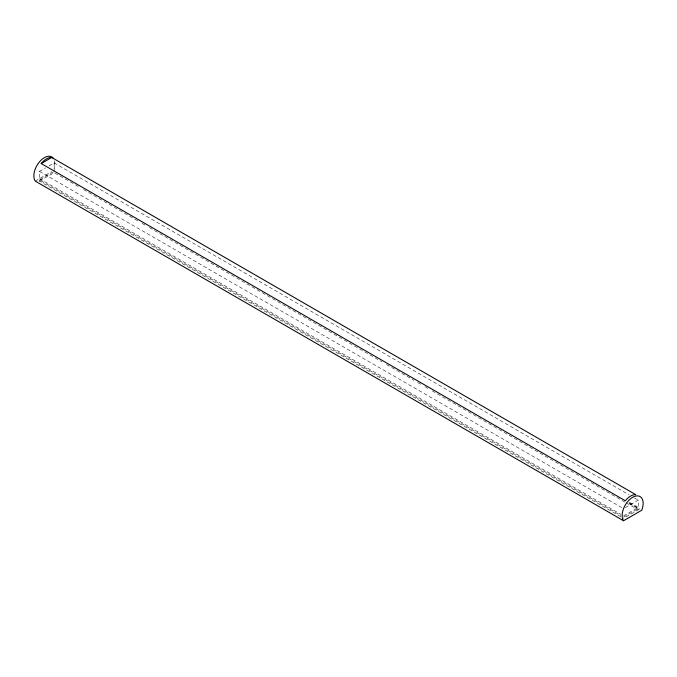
<?xml version="1.0" encoding="UTF-8"?>
<svg xmlns="http://www.w3.org/2000/svg" width="677" height="677" viewBox="0 0 677 677"><rect width="100%" height="100%" fill="white"/><g stroke="black" fill="none" stroke-linecap="round" stroke-linejoin="round"><path stroke-width="0.51" stroke-dasharray="3.38 2.54" d="M620.801 516.737L39.461 181.106L39.461 171.399L45.511 167.904M48.972 165.907L54.168 162.912L629.102 494.845M35.255 181.106L51.63 171.653M53.305 171.899L39.461 179.896L620.801 515.527M39.461 181.106L54.168 172.61L79.801 187.411M625.277 507.623L638.25 500.125L638.25 509.832L623.551 518.328M623.551 515.899L638.25 507.411L629.102 502.122M623.551 517.11L638.25 508.622L629.102 503.333M634.594 498.018L638.25 500.125M628.933 502.85L639.909 509.189M83.466 189.526L138.396 221.244M142.052 223.359L145.716 225.466M149.38 227.582L381.913 361.84M386.491 364.48L413.96 380.339M417.616 382.454L421.28 384.561M424.944 386.677L428.609 388.793M432.264 390.908L625.438 502.436M626.352 502.96L638.25 509.832M39.461 171.399L621.714 507.564M39.461 178.677L620.801 514.317M54.168 162.912L54.168 171.645M54.498 160.787A14.86 8.581 -60 0 1 54.058 168.827"/><path stroke-width="1.02" d="M41.204 163.529L51.706 157.462L635.796 494.684A14.86 8.581 -60 0 0 625.294 500.752L41.204 163.529A14.86 8.581 -60 0 1 51.706 157.462M623.551 520.748L641.745 510.246A14.86 8.581 -60 0 0 632.648 497.299A14.86 8.581 -60 0 0 623.551 520.748L35.255 181.106A14.86 8.581 -60 0 1 39.105 162.311A14.86 8.581 -60 0 1 53.449 158.469"/></g></svg>
